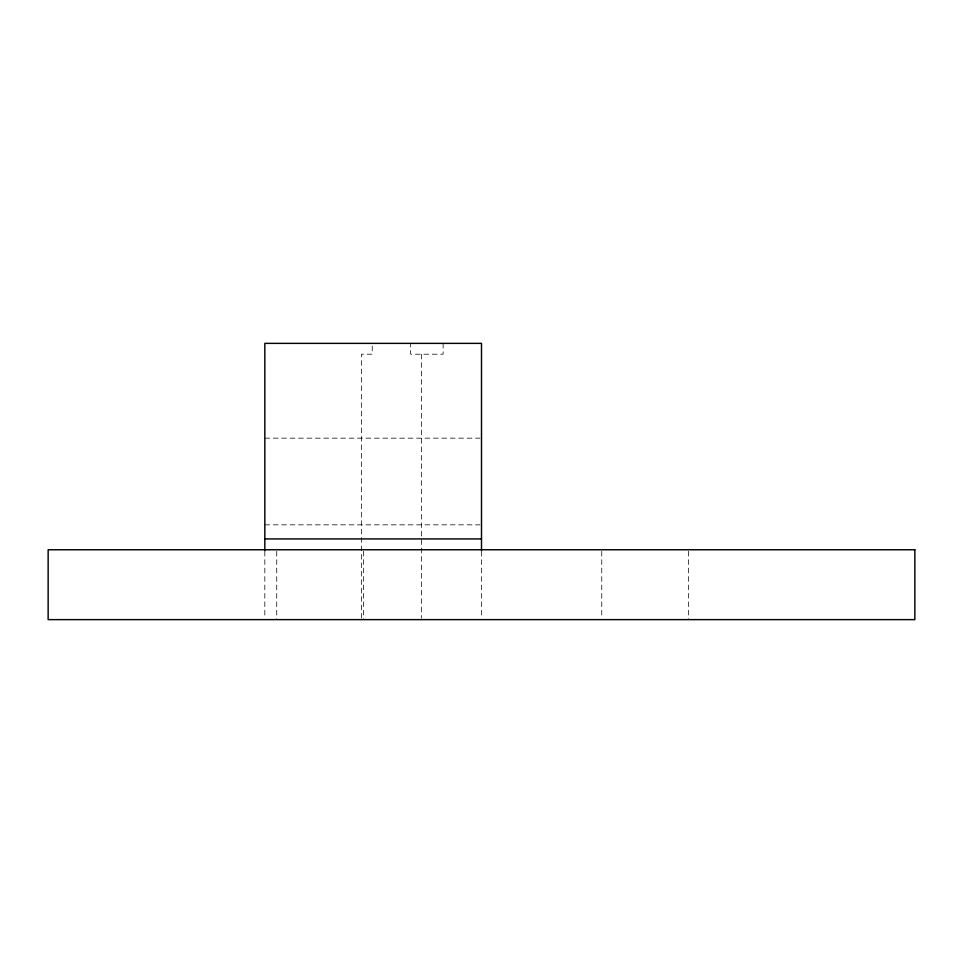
<?xml version="1.0" encoding="UTF-8"?>
<svg xmlns="http://www.w3.org/2000/svg" width="963" height="963" viewBox="0 0 963 963"><rect width="100%" height="100%" fill="white"/><g stroke="black" fill="none" stroke-linecap="round" stroke-linejoin="round"><path stroke-width="0.72" stroke-dasharray="4.82 3.61" d="M264.825 438.165L480.007 438.165M264.825 524.835L480.007 524.835M688.425 551.245L688.425 619.63M601.755 551.245L601.755 618.138M481.5 551.245L481.5 618.138M443.124 343.37L443.124 354.203L410.623 354.203L410.623 343.37M421.457 354.203L421.457 618.126M372.236 346.078L372.236 354.203L361.402 354.203L361.402 618.126M363.412 551.245L363.412 619.63M276.742 551.245L276.742 619.63M264.825 551.245L264.825 618.138"/><path stroke-width="1.44" d="M264.825 538.919L481.5 538.919M481.5 550.571L481.5 343.37L264.825 343.37L264.825 550.571M914.85 549.753L48.15 549.753L48.15 619.63L914.85 619.63L914.85 549.753"/></g></svg>
